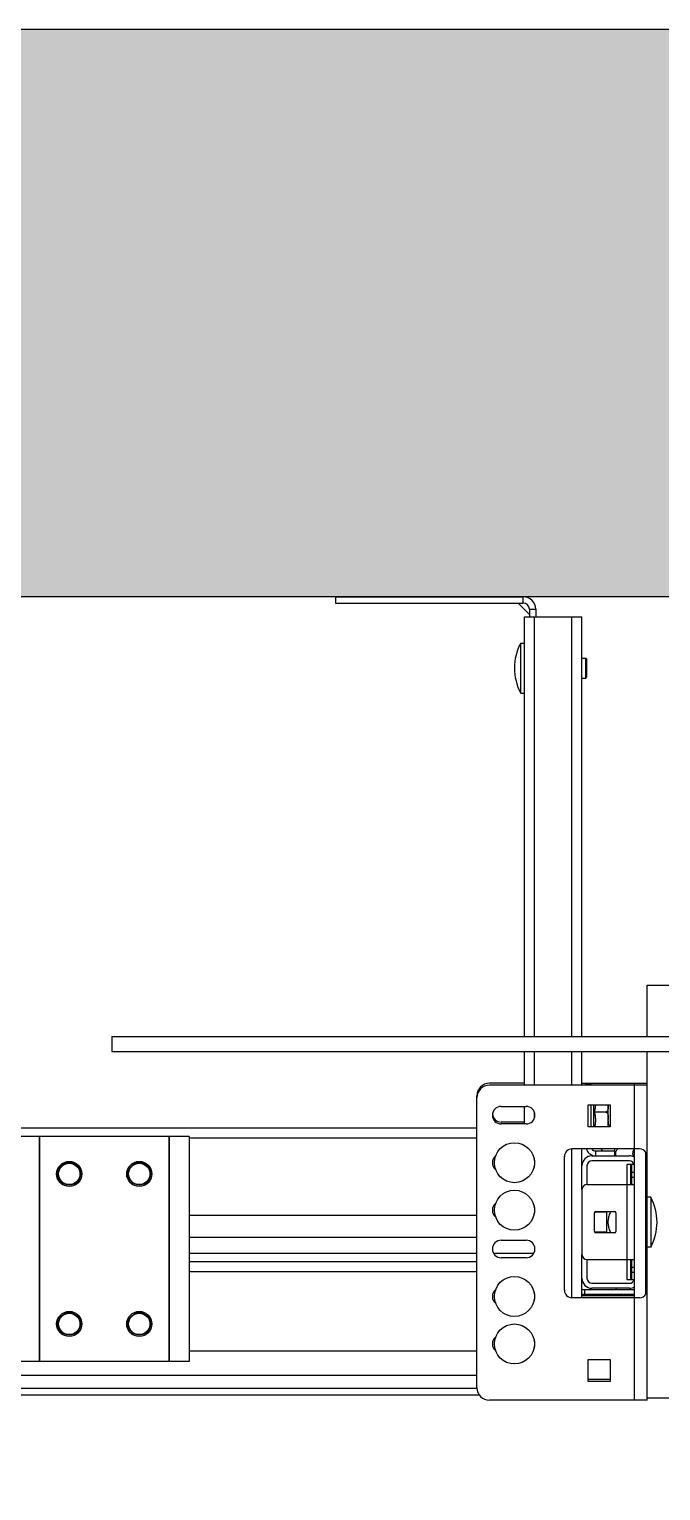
# Model space of a CAD drawing. Header units: millimetres. Extents: x 21899 to 38731, y -5425 to 3612.
# Drawn here: x 38127 to 38380, y -2828 to -2244 of the extents above; entities that cross this region are included whole.
import ezdxf

# ---------------------------------------------------------------- set-up
doc = ezdxf.new("R2010")
doc.units = ezdxf.units.MM
doc.layers.add('dwgmodels.com', color=250, linetype='Continuous')

msp = doc.modelspace()

# ---------------------------------------------------------------- hatches: boundary and pattern name
at = {"layer": 'dwgmodels.com', "true_color": 0xc7c8ca}
h = msp.add_hatch(color=9, dxfattribs=at)
h.dxf.hatch_style = 1
h.paths.add_polyline_path([(34948.2, -2243.56), (38731.26, -2243.56), (38731.26, -2470.56), (35198.2, -2470.56), (35198.2, -2828.14), (34948.2, -2828.14)])

# ---------------------------------------------------------------- linework, layer by layer
at = {"color": 3, "linetype": 'Continuous'}
for p, q in [((38249.58, -2470.56), (38324.58, -2470.56)), ((38329.58, -2475.56), (38329.58, -2478.56)), ((38351.58, -2665.17), (38351.58, -2665.92)), ((38351.58, -2673.82), (38351.58, -2682.62)), ((38183.07, -2686.42), (38123.08, -2686.42)), ((38131.08, -2686.42), (38131.08, -2776.42)), ((38191.08, -2686.42), (38183.08, -2686.42)), ((38183.08, -2686.42), (38183.08, -2776.42)), ((38191.08, -2686.42), (38191.08, -2776.42)), ((38353.58, -2692.17), (38361.08, -2692.17)), ((38356.41, -2692.17), (38355.66, -2691.42)), ((38350.08, -2705.67), (38369.08, -2705.67)), ((38348.08, -2707.67), (38348.08, -2733.67)), ((38353.08, -2724.42), (38353.08, -2716.92)), ((38353.58, -2716.42), (38361.08, -2716.42)), ((38361.58, -2716.92), (38361.58, -2724.42)), ((38361.08, -2724.92), (38353.58, -2724.92)), ((38350.08, -2735.67), (38369.08, -2735.67)), ((38183.07, -2776.42), (38123.08, -2776.42)), ((38191.08, -2776.42), (38183.08, -2776.42))]:
    msp.add_line(p, q, dxfattribs=at)
at = {"color": 7, "linetype": 'Continuous'}
for p, q in [((38249.58, -2470.56), (38249.58, -2473.06)), ((38249.58, -2473.06), (38324.58, -2473.06)), ((38322.55, -2473.07), (38327.07, -2477.59)), ((38325.08, -2478.56), (38348.08, -2478.56)), ((38325.08, -2646.42), (38325.08, -2478.56)), ((38327.08, -2475.56), (38327.08, -2478.56)), ((38348.08, -2646.42), (38348.08, -2478.56)), ((38323.58, -2489.06), (38325.08, -2489.06)), ((38323.58, -2509.06), (38323.58, -2489.06)), ((38348.08, -2495.06), (38349.59, -2495.06)), ((38349.59, -2495.06), (38350.08, -2495.56)), ((38349.59, -2503.06), (38349.59, -2495.06)), ((38350.08, -2502.57), (38350.08, -2495.56)), ((38348.08, -2503.06), (38349.59, -2503.06)), ((38349.59, -2503.06), (38350.08, -2502.57)), ((38323.58, -2509.06), (38325.08, -2509.06)), ((38374.08, -2625.92), (38487.08, -2625.92)), ((38374.08, -2646.42), (38374.08, -2625.92)), ((38160.08, -2646.42), (38432.26, -2646.42)), ((38160.08, -2652.44), (38421.74, -2652.44)), ((38325.08, -2665.92), (38325.08, -2652.44)), ((38325.08, -2665.92), (38325.08, -2652.44)), ((38348.08, -2665.92), (38348.08, -2652.44)), ((38348.08, -2665.92), (38348.08, -2652.44)), ((38374.08, -2791.92), (38374.08, -2652.44)), ((38325.08, -2665.17), (38311.08, -2665.17)), ((38348.08, -2665.17), (38374.08, -2665.17)), ((38349.58, -2665.92), (38349.58, -2665.17)), ((38306.08, -2786.92), (38306.08, -2670.17)), ((38374.08, -2665.92), (38311.08, -2665.92)), ((38315.78, -2674.42), (38325.78, -2674.42)), ((38325.08, -2681.42), (38325.08, -2674.42)), ((38350.58, -2673.82), (38359.38, -2673.82)), ((38350.58, -2682.62), (38350.58, -2673.82)), ((38352.78, -2682.62), (38352.78, -2673.82)), ((38357.58, -2676.67), (38353.18, -2676.67)), ((38358.58, -2682.62), (38358.58, -2673.82)), ((38359.38, -2673.82), (38359.38, -2682.62)), ((37804.08, -2682.92), (38306.08, -2682.92)), ((38325.08, -2680.67), (38315.78, -2680.67)), ((38325.78, -2681.42), (38315.78, -2681.42)), ((38359.38, -2682.62), (38350.58, -2682.62)), ((38359.38, -2681.87), (38358.58, -2681.87)), ((38341.08, -2747.92), (38341.08, -2694.42)), ((38371.08, -2691.42), (38344.08, -2691.42)), ((38348.08, -2707.67), (38348.08, -2691.42)), ((38352.08, -2694.17), (38367.08, -2694.17)), ((38361.08, -2691.42), (38361.08, -2693.92)), ((38369.08, -2750.92), (38369.08, -2691.42)), ((38373.66, -2749.44), (38373.66, -2692.89)), ((38350.08, -2698.17), (38350.08, -2705.67)), ((38367.08, -2696.17), (38352.08, -2696.17)), ((38369.08, -2697.67), (38366.08, -2697.67)), ((38366.08, -2697.67), (38366.08, -2705.67)), ((38368.08, -2705.67), (38368.08, -2697.67)), ((38375.58, -2710.72), (38374.08, -2710.72)), ((38375.58, -2710.72), (38375.58, -2730.72)), ((38358.08, -2716.72), (38353.12, -2716.72)), ((38356.08, -2716.72), (38356.08, -2716.42)), ((38357.58, -2716.47), (38358.08, -2716.47)), ((38358.08, -2724.92), (38358.08, -2716.42)), ((38359.58, -2716.47), (38361.29, -2716.47)), ((38315.78, -2727.92), (38325.78, -2727.92)), ((38358.08, -2724.72), (38353.19, -2724.72)), ((38356.08, -2724.92), (38356.08, -2724.72)), ((38325.78, -2734.92), (38315.78, -2734.92)), ((38348.08, -2750.92), (38348.08, -2733.67)), ((38350.08, -2735.67), (38350.08, -2743.17)), ((38366.08, -2735.67), (38366.08, -2743.67)), ((38368.08, -2743.67), (38368.08, -2735.67)), ((38375.58, -2730.72), (38374.08, -2730.72)), ((38191.08, -2736.42), (38306.08, -2736.42)), ((38352.08, -2745.17), (38367.08, -2745.17)), ((38367.08, -2747.17), (38352.08, -2747.17)), ((38366.08, -2743.67), (38369.08, -2743.67)), ((38371.08, -2750.92), (38344.08, -2750.92)), ((38348.08, -2747.67), (38369.08, -2747.67)), ((38369.08, -2749.67), (38348.08, -2749.67)), ((38369.08, -2750.17), (38348.08, -2750.17)), ((38361.08, -2749.67), (38361.08, -2750.17)), ((38350.58, -2775.62), (38359.38, -2775.62)), ((38350.58, -2784.42), (38350.58, -2775.62)), ((38359.38, -2775.62), (38359.38, -2784.42)), ((38359.38, -2783.67), (38350.58, -2783.67)), ((38359.38, -2784.42), (38350.58, -2784.42)), ((38307.13, -2789.92), (37776.08, -2789.92)), ((38374.08, -2791.92), (38311.08, -2791.92)), ((38374.08, -2790.92), (38487.08, -2790.92))]:
    msp.add_line(p, q, dxfattribs=at)
at = {"color": 9, "linetype": 'Continuous'}
for p, q in [((38324.58, -2473.06), (38324.58, -2470.56)), ((38327.08, -2475.56), (38329.58, -2475.56)), ((38329.08, -2646.42), (38329.08, -2478.56)), ((38344.08, -2646.42), (38344.08, -2478.56)), ((38329.08, -2665.92), (38329.08, -2652.44)), ((38329.08, -2665.92), (38329.08, -2652.44)), ((38344.08, -2665.92), (38344.08, -2652.44)), ((38344.08, -2665.92), (38344.08, -2652.44)), ((38349.58, -2665.67), (38351.58, -2665.67)), ((38369.08, -2691.42), (38369.08, -2665.17)), ((38329.08, -2678.97), (38329.08, -2676.86)), ((38131.2, -2686.42), (38131.2, -2776.42)), ((38182.96, -2686.42), (38182.96, -2776.42)), ((38191.08, -2686.92), (38306.08, -2686.92)), ((38344.08, -2750.92), (38344.08, -2691.42)), ((38353.58, -2694.17), (38353.58, -2692.17)), ((38367.51, -2697.67), (38367.51, -2705.67)), ((38368.08, -2700.67), (38369.08, -2700.67)), ((38366.08, -2705.67), (38366.08, -2735.67)), ((38368.08, -2702.67), (38369.08, -2702.67)), ((38191.08, -2717.88), (38306.08, -2717.88)), ((38312.93, -2717.88), (38313.34, -2717.88)), ((38191.08, -2726.7), (38306.08, -2726.7)), ((38191.08, -2733.12), (38306.08, -2733.12)), ((38312.76, -2733.12), (38328.81, -2733.12)), ((38367.51, -2735.67), (38367.51, -2743.67)), ((38191.08, -2740.42), (38306.08, -2740.42)), ((38368.08, -2738.67), (38369.08, -2738.67)), ((38368.08, -2740.67), (38369.08, -2740.67)), ((38349.08, -2747.67), (38349.08, -2749.67)), ((38369.08, -2791.92), (38369.08, -2750.92)), ((38191.08, -2772.22), (38306.08, -2772.22)), ((37804.08, -2781.86), (38306.08, -2781.86)), ((37782.4, -2787.06), (38306.08, -2787.06))]:
    msp.add_line(p, q, dxfattribs=at)
at = {"color": 4, "linetype": 'Continuous'}
msp.add_line((38160.08, -2646.42), (38160.08, -2652.44), dxfattribs=at)
at = {"color": 7, "linetype": 'Continuous'}
for centre, radius in [((38321.08, -2696.92), 8), ((38143.08, -2701.42), 5.04), ((38143.08, -2701.42), 4.48), ((38171.08, -2701.42), 5.04), ((38171.08, -2701.42), 4.48), ((38321.08, -2715.92), 8), ((38321.08, -2750.42), 8), ((38143.08, -2761.42), 5.04), ((38143.08, -2761.42), 4.48), ((38171.08, -2761.42), 5.04), ((38171.08, -2761.42), 4.48), ((38321.08, -2769.42), 8)]:
    msp.add_circle(centre, radius, dxfattribs=at)
at = {"color": 9, "linetype": 'Continuous'}
for centre, radius in [((38143.08, -2701.42), 5), ((38143.08, -2701.42), 4.28), ((38171.08, -2701.42), 5), ((38171.08, -2701.42), 4.28), ((38143.08, -2761.42), 5), ((38143.08, -2761.42), 4.28), ((38171.08, -2761.42), 5), ((38171.08, -2761.42), 4.28)]:
    msp.add_circle(centre, radius, dxfattribs=at)
at = {"color": 3, "linetype": 'Continuous'}
for centre, radius, start, end in [((38324.58, -2475.56), 5, 0, 90), ((38353.58, -2690.17), 2, 219.06185, 270), ((38350.08, -2707.67), 2, 90, 180), ((38353.58, -2716.92), 0.5, 90, 180), ((38361.08, -2716.92), 0.5, 0, 90), ((38353.58, -2724.42), 0.5, 180, 270), ((38361.08, -2724.42), 0.5, 270, 0), ((38350.08, -2733.67), 2, 180, 270)]:
    msp.add_arc(centre, radius, start, end, dxfattribs=at)
at = {"color": 7, "linetype": 'Continuous'}
for centre, radius, start, end in [((38324.58, -2475.56), 2.5, 0, 90), ((38342.33, -2499.06), 21.25, 151.92751, 208.07249), ((38311.08, -2670.17), 5, 90, 180), ((38311.08, -2670.92), 5, 90, 180), ((38315.78, -2677.92), 3.5, 90, 270), ((38325.78, -2677.92), 3.5, 270, 90), ((38315.78, -2677.17), 3.5, 184.15871, 270), ((38315.78, -2696.92), 3.5, 129.98343, 230.01657), ((38344.08, -2694.42), 3, 90, 180), ((38352.08, -2698.17), 4, 90, 180), ((38353.58, -2690.17), 4, 198.24372, 261.81721), ((38367.08, -2698.17), 4, 64.28571, 90), ((38371.08, -2694.42), 3, 30.58688, 90), ((38325.78, -2696.92), 3.5, 333.91949, 26.08051), ((38352.08, -2698.17), 2, 90, 180), ((38367.08, -2698.17), 2, 15, 90), ((38356.83, -2720.72), 21.25, 331.92751, 28.07249), ((38315.78, -2715.92), 3.5, 129.98343, 230.01657), ((38325.78, -2715.92), 3.5, 333.91949, 26.08051), ((38315.78, -2731.42), 3.5, 90, 270), ((38325.78, -2731.42), 3.5, 270, 90), ((38352.08, -2743.17), 4, 180, 270), ((38352.08, -2743.17), 2, 180, 270), ((38367.08, -2743.17), 2, 270, 345), ((38367.08, -2743.17), 4, 270, 300.19017), ((38315.78, -2750.42), 3.5, 129.98343, 230.01657), ((38325.78, -2750.42), 3.5, 333.91949, 26.08051), ((38344.08, -2747.92), 3, 180, 270), ((38371.08, -2747.92), 3, 270, 329.41312), ((38315.78, -2769.42), 3.5, 129.98343, 230.01657), ((38325.78, -2769.42), 3.5, 333.91949, 26.08051), ((38311.08, -2786.92), 5, 180, 270)]:
    msp.add_arc(centre, radius, start, end, dxfattribs=at)
for points, start_tangent, end_tangent in [([(38353.18, -2676.67), (38353.35, -2675.83), (38353.48, -2675.03), (38353.55, -2674.22), (38353.57, -2673.82)], (0.064684, 0.280763), (0.009363, 0.288018)), ([(38353.3, -2682.62), (38353.35, -2682.33), (38353.48, -2681.52), (38353.55, -2680.72), (38353.58, -2679.91), (38353.55, -2679.11), (38353.48, -2678.31), (38353.35, -2677.5), (38353.18, -2676.67)], (0.117472, 0.58858), (-0.13473, 0.584802)), ([(38358.58, -2673.82), (38358.58, -2674.08), (38358.57, -2674.49), (38358.56, -2674.86), (38358.53, -2675.2), (38358.48, -2675.51), (38358.42, -2675.8), (38358.32, -2676.05), (38358.21, -2676.26), (38358.08, -2676.43), (38357.92, -2676.56), (38357.75, -2676.64), (38357.58, -2676.67)], (-0.00029, -0.328146), (-0.328146, 0)), ([(38357.58, -2676.67), (38357.75, -2676.69), (38357.92, -2676.77), (38358.08, -2676.9), (38358.21, -2677.07), (38358.32, -2677.29), (38358.41, -2677.53), (38358.48, -2677.81), (38358.53, -2678.12), (38358.56, -2678.46), (38358.57, -2678.83), (38358.58, -2679.25), (38358.58, -2679.7)], (0.346255, 0), (0, -0.346255)), ([(38358.58, -2680.13), (38358.58, -2680.58), (38358.57, -2681), (38358.56, -2681.38), (38358.53, -2681.73), (38358.48, -2682.04), (38358.41, -2682.31), (38358.32, -2682.55), (38358.29, -2682.62)], (0, -0.252473), (-0.112961, -0.226095)), ([(38362.35, -2691.41), (38362.15, -2691.63), (38361.84, -2692.07), (38361.62, -2692.48), (38361.49, -2692.89), (38361.44, -2693.29), (38361.49, -2693.69), (38361.62, -2694.1), (38361.65, -2694.17)], (-0.204649, -0.224943), (0.127953, -0.276066)), ([(38368.68, -2694.52), (38368.66, -2694.46), (38368.54, -2693.99), (38368.48, -2693.52), (38368.48, -2693.06), (38368.54, -2692.59), (38368.66, -2692.13), (38368.83, -2691.66)], (-0.090019, 0.278895), (0.112342, 0.270682)), ([(38368.83, -2691.66), (38368.94, -2691.41)], (0.010134, 0.024417), (0.011135, 0.023974)), ([(38357.58, -2716.47), (38357.46, -2716.71)], (-0.012288, -0.024576), (-0.011847, -0.024797)), ([(38357.53, -2716.42), (38357.58, -2716.47)], (0.004744, -0.004825), (0.004784, -0.004784)), ([(38359.58, -2716.47), (38359.15, -2717.4), (38358.84, -2718.27), (38358.62, -2719.1), (38358.49, -2719.91), (38358.44, -2720.72), (38358.49, -2721.52), (38358.62, -2722.33), (38358.84, -2723.17), (38359.15, -2724.03), (38359.56, -2724.92)], (-0.394589, -0.789178), (0.391863, -0.790588)), ([(38359.53, -2716.42), (38359.58, -2716.47)], (0.004744, -0.004825), (0.004784, -0.004784)), ([(38357.46, -2724.72), (38357.56, -2724.92)], (0.009479, -0.019839), (0.009763, -0.019697)), ([(38361.78, -2747.16), (38361.62, -2747.48), (38361.55, -2747.66)], (-0.027925, -0.047625), (-0.017619, -0.052348)), ([(38361.94, -2749.67), (38362.15, -2749.95), (38362.35, -2750.17)], (0.037009, -0.052741), (0.043354, -0.047654)), ([(38368.83, -2749.93), (38368.73, -2749.67)], (-0.010593, 0.02553), (-0.009321, 0.026021)), ([(38368.94, -2750.17), (38368.83, -2749.93)], (-0.011161, 0.02403), (-0.010155, 0.024474))]:
    msp.add_spline(points, degree=3, dxfattribs=dict(at, start_tangent=start_tangent, end_tangent=end_tangent))
at = {"layer": 'dwgmodels.com', "color": 5}
msp.add_lwpolyline([(34948.2, -2243.56), (38731.26, -2243.56), (38731.26, -2470.56), (35198.2, -2470.56), (35198.2, -2828.14), (34948.2, -2828.14), (34948.2, -2243.56)], dxfattribs=at)

doc.saveas('drawing.dxf')
